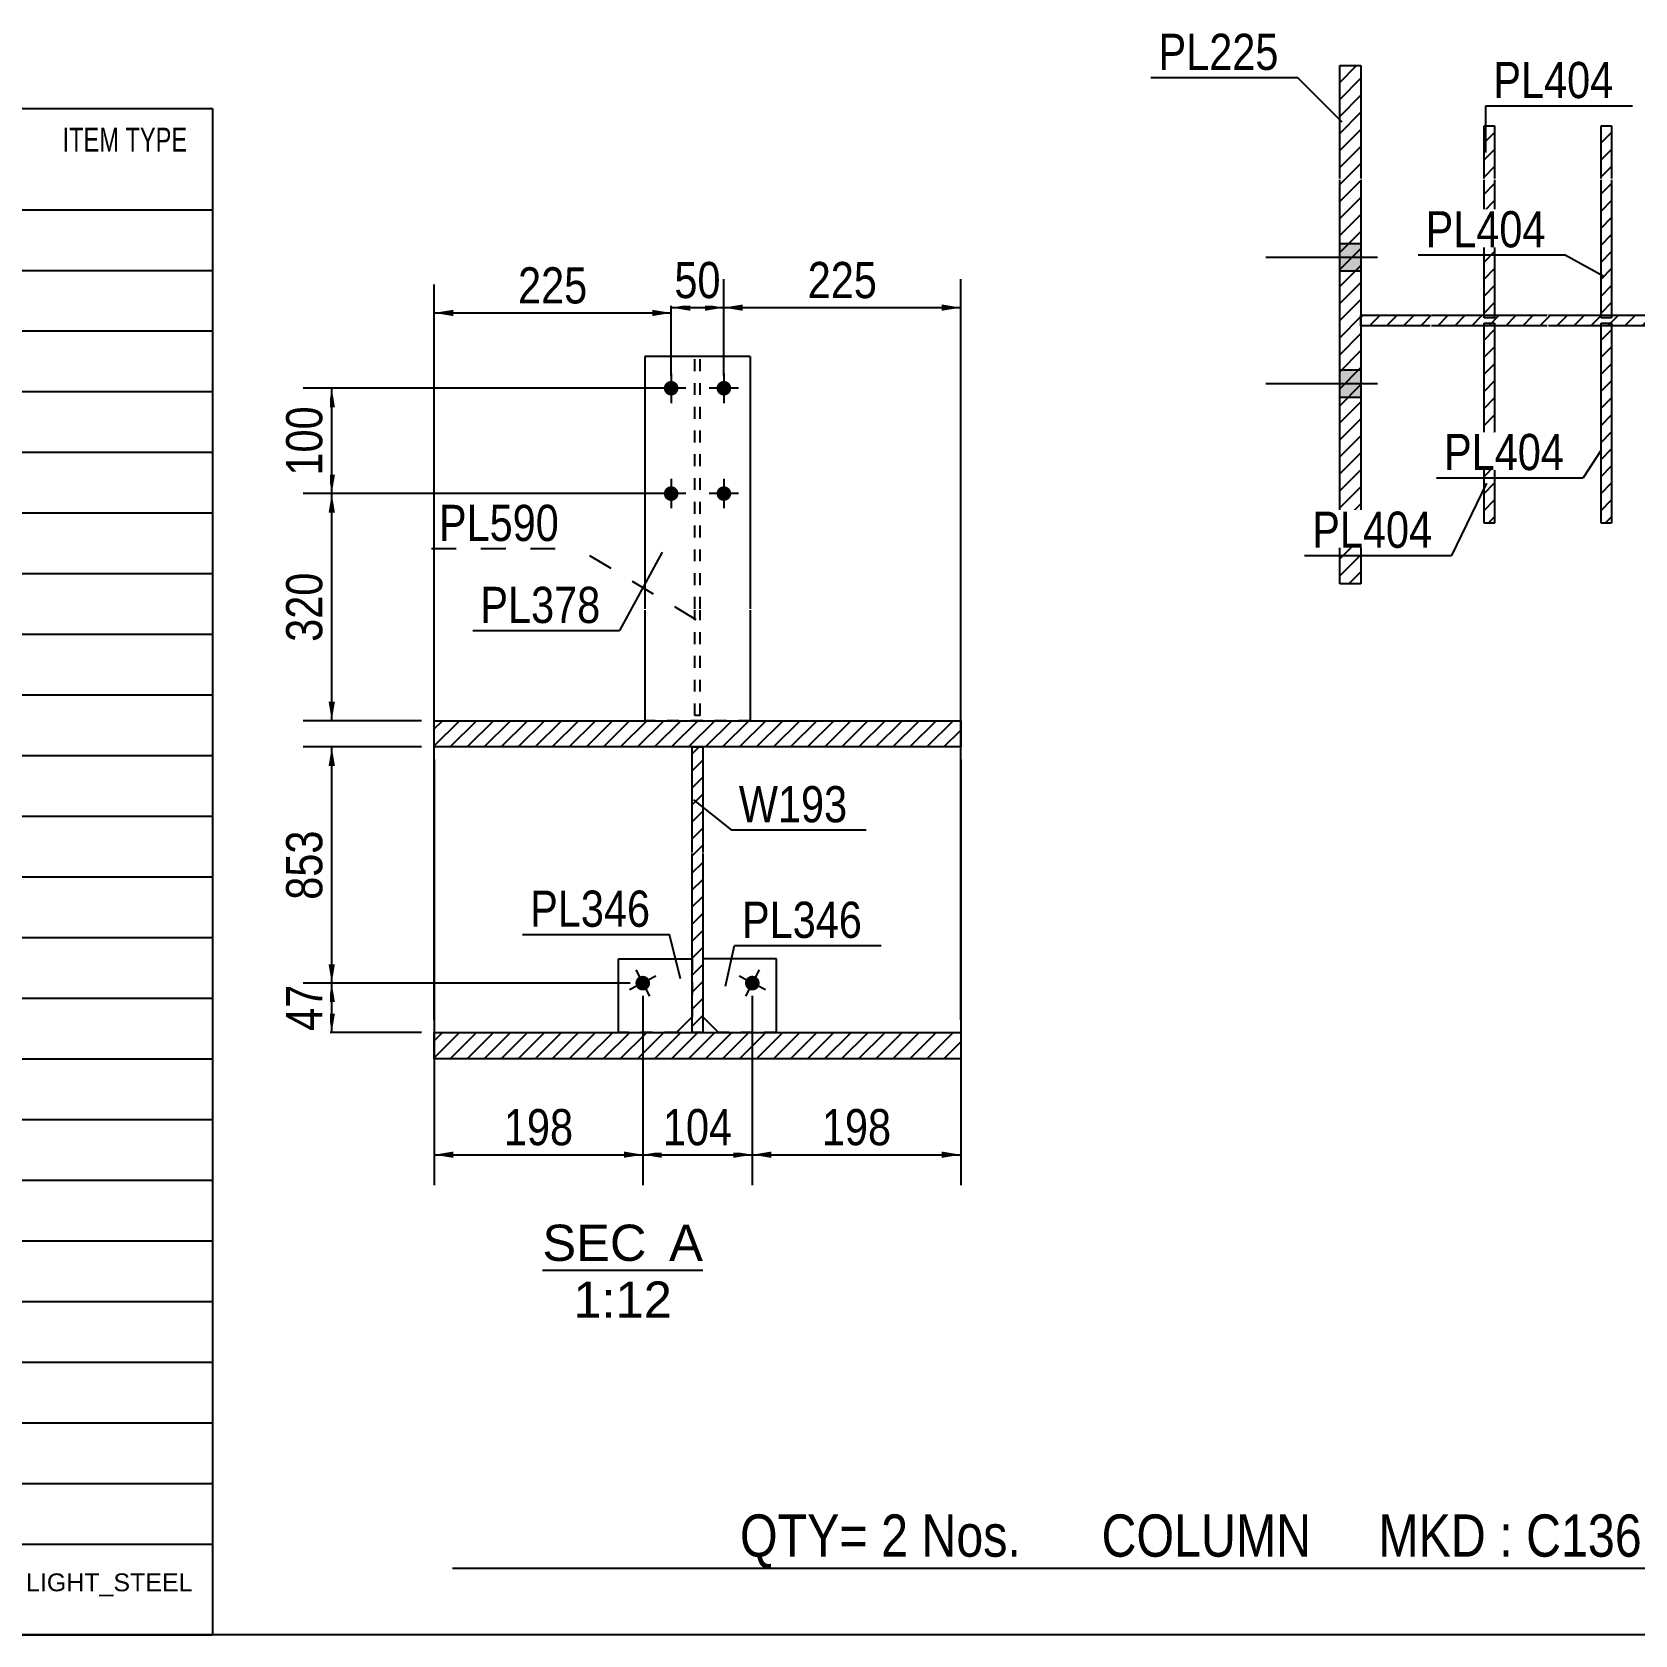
# Model space of a CAD drawing. Header units: millimetres. Extents: x -247 to 166, y -171 to 116.
# Drawn here: x -103.6 to 23.2, y -170.6 to -43.7 of the extents above; entities that cross this region are included whole.
import ezdxf

# ---------------------------------------------------------------- set-up
doc = ezdxf.new("R2010")
doc.units = ezdxf.units.MM
doc.linetypes.add('DXK_LINE_DOT1', pattern=[1.8814, 0.9407, -0.9407])
doc.linetypes.add('DXK_LINE_DOT2', pattern=[3.9198, 1.9599, -1.9599])
doc.styles.add('Arial', font='ARIAL.TTF', dxfattribs={"height": 0.2})
doc.styles.add('Arial Narrow', font='ARIALN.TTF', dxfattribs={"height": 0.2})

# ---------------------------------------------------------------- blocks, each defined once
blk = doc.blocks.new('Unknown-629050129-1210')
at = {"color": 5, "linetype": 'Continuous'}
blk.add_line((-244.22, -170.53), (165.78, -170.53), dxfattribs=at)
blk = doc.blocks.new('Unknown-629050129-12 - 2967')
at = {"color": 1, "linetype": 'Continuous'}
blk.add_line((-63.22, -141.71), (-50.53, -141.71), dxfattribs=at)
at = {"color": 0, "linetype": 'Continuous'}
for points in [[(-55, -140.96), (-55, -137.96), (-63.22, -137.96), (-63.22, -140.96)], [(-50.53, -140.96), (-50.53, -137.96), (-53.2, -137.96), (-53.2, -140.96)], [(-52.99, -145.46), (-52.99, -142.46), (-60.77, -142.46), (-60.77, -145.46)]]:
    blk.add_wipeout(points, dxfattribs=at)
at = {"color": 136, "linetype": 'Continuous', "style": 'Arial'}
for s, height, p in [('SEC', 2.865, (-63.22, -140.96)), ('A', 2.87, (-53.2, -140.96)), ('1:12', 2.865, (-60.77, -145.46))]:
    blk.add_text(s, height=height, dxfattribs=at).set_placement(p)
blk = doc.blocks.new('Bolt-629050129-2995 - 2967')
at = {"linetype": 'Continuous'}
for points in [[(-52.45, -71.9, -1), (-53.62, -71.9, -1)], [(-48.28, -71.9, -1), (-49.45, -71.9, -1)], [(-52.45, -80.24, -1), (-53.62, -80.24, -1)], [(-48.28, -80.24, -1), (-49.45, -80.24, -1)]]:
    blk.add_hatch(color=3, dxfattribs=at).paths.add_polyline_path(points)
at = {"color": 3, "linetype": 'Continuous'}
for p, q in [((-53.03, -70.74), (-53.03, -73.07)), ((-48.87, -70.74), (-48.87, -73.07)), ((-51.87, -71.9), (-54.2, -71.9)), ((-47.7, -71.9), (-50.03, -71.9)), ((-53.03, -79.07), (-53.03, -81.4)), ((-48.87, -79.07), (-48.87, -81.4)), ((-51.87, -80.24), (-54.2, -80.24)), ((-47.7, -80.24), (-50.03, -80.24))]:
    blk.add_line(p, q, dxfattribs=at)
blk = doc.blocks.new('Part-629050129-3020 - 2967')
at = {"color": 7, "linetype": 'DXK_LINE_DOT1'}
for p, q in [((-50.74, -69.4), (-51.16, -69.4)), ((-51.16, -89.36), (-51.16, -69.4)), ((-50.74, -89.36), (-50.74, -69.4)), ((-51.16, -97.79), (-51.16, -89.46)), ((-50.74, -97.79), (-50.74, -89.46)), ((-50.74, -97.79), (-51.16, -97.79))]:
    blk.add_line(p, q, dxfattribs=at)
blk = doc.blocks.new('Part-629050129-3025 - 2967')
at = {"color": 2, "linetype": 'Continuous'}
for p, q in [((-57.2, -122.89), (-57.2, -117.06)), ((-57.2, -117.06), (-51.37, -117.06)), ((-51.37, -121.64), (-52.62, -122.89))]:
    blk.add_line(p, q, dxfattribs=at)
at = {"color": 7, "linetype": 'DXK_LINE_DOT1'}
for p, q in [((-51.37, -117.06), (-51.37, -121.64)), ((-52.62, -122.89), (-57.2, -122.89))]:
    blk.add_line(p, q, dxfattribs=at)
blk = doc.blocks.new('Part-629050129-3039 - 2967')
at = {"color": 2, "linetype": 'Continuous'}
for p, q in [((-46.78, -69.4), (-55.12, -69.4)), ((-55.12, -69.4), (-55.12, -89.36)), ((-46.78, -69.4), (-46.78, -89.36)), ((-55.12, -89.46), (-55.12, -98.21)), ((-46.78, -89.46), (-46.78, -98.21))]:
    blk.add_line(p, q, dxfattribs=at)
at = {"color": 7, "linetype": 'DXK_LINE_DOT1'}
blk.add_line((-46.78, -98.21), (-55.12, -98.21), dxfattribs=at)
blk = doc.blocks.new('Part-629050129-3044 - 2967')
at = {"linetype": 'Continuous'}
h = blk.add_hatch(dxfattribs=at)
h.set_pattern_fill('', scale=0.3, style=0, pattern_type=0)
h.set_pattern_definition([(45, (-50.5326, -122.8941), (-0.67352, 0.67352), [])])
h.paths.add_polyline_path([(-51.37, -122.89), (-50.53, -122.89), (-50.53, -100.29), (-51.37, -100.29)])
at = {"color": 2, "linetype": 'Continuous'}
for p, q in [((-51.37, -108.63), (-51.37, -100.29)), ((-51.37, -100.29), (-50.53, -100.29)), ((-50.53, -100.29), (-50.53, -108.63)), ((-51.37, -122.89), (-51.37, -108.73)), ((-50.53, -108.73), (-50.53, -122.89)), ((-50.53, -122.89), (-51.37, -122.89))]:
    blk.add_line(p, q, dxfattribs=at)
blk = doc.blocks.new('Part-629050129-3045 - 2967')
at = {"linetype": 'Continuous'}
h = blk.add_hatch(dxfattribs=at)
h.set_pattern_fill('', scale=0.3, style=0, pattern_type=0)
h.set_pattern_definition([(45, (-30.1159, -124.9775), (-0.67352, 0.67352), [])])
h.paths.add_polyline_path([(-71.78, -124.98), (-30.12, -124.98), (-30.12, -122.89), (-71.78, -122.89)])
at = {"color": 2, "linetype": 'Continuous'}
for p, q in [((-71.78, -124.98), (-71.78, -122.89)), ((-71.78, -122.89), (-30.12, -122.89)), ((-30.12, -122.89), (-30.12, -124.98)), ((-30.12, -124.98), (-71.78, -124.98))]:
    blk.add_line(p, q, dxfattribs=at)
blk = doc.blocks.new('Part-629050129-3046 - 2967')
at = {"linetype": 'Continuous'}
h = blk.add_hatch(dxfattribs=at)
h.set_pattern_fill('', scale=0.3, style=0, pattern_type=0)
h.set_pattern_definition([(45, (-30.1159, -100.2941), (-0.67352, 0.67352), [])])
h.paths.add_polyline_path([(-71.78, -100.29), (-30.12, -100.29), (-30.12, -98.21), (-71.78, -98.21)])
at = {"color": 2, "linetype": 'Continuous'}
for p, q in [((-71.78, -100.29), (-71.78, -98.21)), ((-71.78, -98.21), (-30.12, -98.21)), ((-30.12, -98.21), (-30.12, -100.29)), ((-30.12, -100.29), (-71.78, -100.29))]:
    blk.add_line(p, q, dxfattribs=at)
blk = doc.blocks.new('Part-629050129-4130 - 2967')
at = {"color": 2, "linetype": 'Continuous'}
for p, q in [((-44.7, -117.06), (-50.53, -117.06)), ((-44.7, -122.89), (-44.7, -117.06)), ((-50.53, -121.64), (-49.28, -122.89))]:
    blk.add_line(p, q, dxfattribs=at)
at = {"color": 7, "linetype": 'DXK_LINE_DOT1'}
for p, q in [((-50.53, -117.06), (-50.53, -121.64)), ((-44.7, -122.89), (-49.28, -122.89))]:
    blk.add_line(p, q, dxfattribs=at)
blk = doc.blocks.new('Bolt-629050129-4139 - 2967')
at = {"linetype": 'Continuous'}
blk.add_hatch(color=3, dxfattribs=at).paths.add_polyline_path([(-54.77, -118.71, -1), (-55.8, -119.25, -1)])
at = {"color": 3, "linetype": 'Continuous'}
for p, q in [((-55.82, -117.94), (-54.74, -120.01)), ((-54.25, -118.44), (-56.32, -119.52))]:
    blk.add_line(p, q, dxfattribs=at)
blk = doc.blocks.new('Bolt-629050129-4142 - 2967')
at = {"linetype": 'Continuous'}
blk.add_hatch(color=3, dxfattribs=at).paths.add_polyline_path([(-46.1, -119.25, -1), (-47.13, -118.71, -1)])
at = {"color": 3, "linetype": 'Continuous'}
for p, q in [((-46.08, -117.94), (-47.15, -120.01)), ((-45.58, -119.52), (-47.65, -118.44))]:
    blk.add_line(p, q, dxfattribs=at)
blk = doc.blocks.new('Part-629050129-1534 - 1429')
at = {"linetype": 'Continuous'}
h = blk.add_hatch(dxfattribs=at)
h.set_pattern_fill('', scale=0.3, style=0, pattern_type=0)
h.set_pattern_definition([(45, (11.2837, -66.7535), (-0.67352, 0.67352), [])])
h.paths.add_polyline_path([(12.12, -66.75), (11.28, -66.75), (11.28, -82.59), (12.12, -82.59)])
at = {"color": 2, "linetype": 'Continuous'}
for p, q in [((11.28, -66.75), (12.12, -66.75)), ((11.28, -82.59), (11.28, -66.75)), ((12.12, -66.75), (12.12, -82.59)), ((12.12, -82.59), (11.28, -82.59))]:
    blk.add_line(p, q, dxfattribs=at)
blk = doc.blocks.new('Part-629050129-1544 - 1429')
at = {"linetype": 'Continuous'}
h = blk.add_hatch(dxfattribs=at)
h.set_pattern_fill('', scale=0.3, style=0, pattern_type=0)
h.set_pattern_definition([(45, (20.5504, -66.7535), (-0.67352, 0.67352), [])])
h.paths.add_polyline_path([(21.38, -66.75), (20.55, -66.75), (20.55, -82.59), (21.38, -82.59)])
at = {"color": 2, "linetype": 'Continuous'}
for p, q in [((20.55, -66.75), (21.38, -66.75)), ((20.55, -82.59), (20.55, -66.75)), ((21.38, -66.75), (21.38, -82.59)), ((21.38, -82.59), (20.55, -82.59))]:
    blk.add_line(p, q, dxfattribs=at)
blk = doc.blocks.new('Part-629050129-1501 - 1429')
at = {"linetype": 'Continuous'}
h = blk.add_hatch(dxfattribs=at)
h.set_pattern_fill('', scale=0.3, style=0, pattern_type=0)
h.set_pattern_definition([(45, (-0.1413, -46.3475), (-0.67352, 0.67352), [])])
h.paths.add_polyline_path([(1.53, -46.35), (-0.14, -46.35), (-0.14, -87.38), (1.53, -87.38)])
at = {"color": 2, "linetype": 'Continuous'}
for p, q in [((-0.14, -46.35), (1.53, -46.35)), ((-0.14, -55.31), (-0.14, -46.35)), ((1.53, -46.35), (1.53, -55.31)), ((-0.14, -87.38), (-0.14, -55.41)), ((1.53, -55.41), (1.53, -87.38)), ((1.53, -87.38), (-0.14, -87.38))]:
    blk.add_line(p, q, dxfattribs=at)
blk = doc.blocks.new('Part-629050129-1539 - 1429')
at = {"linetype": 'Continuous'}
h = blk.add_hatch(dxfattribs=at)
h.set_pattern_fill('', scale=0.3, style=0, pattern_type=0)
h.set_pattern_definition([(45, (11.2837, -51.1392), (-0.67352, 0.67352), [])])
h.paths.add_polyline_path([(12.12, -51.14), (11.28, -51.14), (11.28, -66.34), (12.12, -66.34)])
at = {"color": 2, "linetype": 'Continuous'}
for p, q in [((11.28, -51.14), (12.12, -51.14)), ((11.28, -55.31), (11.28, -51.14)), ((12.12, -51.14), (12.12, -55.31)), ((11.28, -66.34), (11.28, -55.41)), ((12.12, -55.41), (12.12, -66.34)), ((12.12, -66.34), (11.28, -66.34))]:
    blk.add_line(p, q, dxfattribs=at)
blk = doc.blocks.new('Part-629050129-1549 - 1429')
at = {"linetype": 'Continuous'}
h = blk.add_hatch(dxfattribs=at)
h.set_pattern_fill('', scale=0.3, style=0, pattern_type=0)
h.set_pattern_definition([(45, (20.5504, -51.1392), (-0.67352, 0.67352), [])])
h.paths.add_polyline_path([(21.38, -51.14), (20.55, -51.14), (20.55, -66.34), (21.38, -66.34)])
at = {"color": 2, "linetype": 'Continuous'}
for p, q in [((20.55, -51.14), (21.38, -51.14)), ((20.55, -55.31), (20.55, -51.14)), ((21.38, -51.14), (21.38, -55.31)), ((20.55, -66.34), (20.55, -55.41)), ((21.38, -55.41), (21.38, -66.34)), ((21.38, -66.34), (20.55, -66.34))]:
    blk.add_line(p, q, dxfattribs=at)
blk = doc.blocks.new('Part-629050129-1590 - 1429')
at = {"linetype": 'Continuous'}
h = blk.add_hatch(dxfattribs=at)
h.set_pattern_fill('', scale=0.3, style=0, pattern_type=0)
h.set_pattern_definition([(45, (149.8878, -66.1285), (-0.673519, 0.673519), [])])
h.paths.add_polyline_path([(149.89, -66.96), (149.89, -66.13), (1.53, -66.13), (1.53, -66.96)])
at = {"color": 2, "linetype": 'Continuous'}
for p, q in [((1.53, -66.13), (7.02, -66.13)), ((1.53, -66.96), (1.53, -66.13)), ((7.02, -66.96), (1.53, -66.96)), ((7.12, -66.13), (16.28, -66.13)), ((16.28, -66.96), (7.12, -66.96)), ((16.38, -66.13), (25.55, -66.13)), ((25.55, -66.96), (16.38, -66.96))]:
    blk.add_line(p, q, dxfattribs=at)
blk = doc.blocks.new('Bolt-629050129-1593 - 1429')
at = {"linetype": 'Continuous'}
for points in [[(-0.14, -60.46), (-0.14, -62.63), (1.53, -62.63), (1.53, -60.46)], [(-0.14, -60.46), (-0.14, -62.63), (1.53, -62.63), (1.53, -60.46)], [(-0.14, -70.46), (-0.14, -72.63), (1.53, -72.63), (1.53, -70.46)], [(-0.14, -70.46), (-0.14, -72.63), (1.53, -72.63), (1.53, -70.46)]]:
    blk.add_hatch(color=3, dxfattribs=at).paths.add_polyline_path(points)
at = {"color": 3, "linetype": 'Continuous'}
for p, q in [((1.53, -60.46), (-0.14, -60.46)), ((1.53, -60.46), (-0.14, -60.46)), ((2.85, -61.55), (-5.97, -61.55)), ((2.85, -61.55), (-5.97, -61.55)), ((1.53, -62.63), (-0.14, -62.63)), ((1.53, -62.63), (-0.14, -62.63)), ((1.53, -70.46), (-0.14, -70.46)), ((1.53, -70.46), (-0.14, -70.46)), ((2.85, -71.55), (-5.97, -71.55)), ((2.85, -71.55), (-5.97, -71.55)), ((1.53, -72.63), (-0.14, -72.63)), ((1.53, -72.63), (-0.14, -72.63))]:
    blk.add_line(p, q, dxfattribs=at)
blk = doc.blocks.new('StraightDimension-629050129-3095 - 2967')
at = {"linetype": 'Continuous'}
for points in [[(-53.78, -132.81), (-55.28, -132.56), (-53.78, -132.31)], [(-48.12, -132.31), (-46.62, -132.56), (-48.12, -132.81)]]:
    blk.add_hatch(color=7, dxfattribs=at).paths.add_polyline_path(points)
at = {"color": 7, "linetype": 'Continuous'}
for p, q in [((-55.28, -119.98), (-55.28, -134.96)), ((-46.62, -119.98), (-46.62, -134.96)), ((-55.28, -132.56), (-46.62, -132.56))]:
    blk.add_line(p, q, dxfattribs=at)
at = {"color": 0}
blk.add_wipeout([(-47.61, -132.41), (-47.61, -128.21), (-54.29, -128.21), (-54.29, -132.41)], dxfattribs=at)
at = {"color": 3, "style": 'Arial Narrow'}
blk.add_text('104', height=2.863, dxfattribs=at).set_placement((-53.69, -131.81))
blk = doc.blocks.new('StraightDimension-629050129-3128 - 2967')
at = {"linetype": 'Continuous'}
for points in [[(-80.14, -120.48), (-79.89, -118.98), (-79.64, -120.48)], [(-79.64, -121.39), (-79.89, -122.89), (-80.14, -121.39)]]:
    blk.add_hatch(color=7, dxfattribs=at).paths.add_polyline_path(points)
at = {"color": 7, "linetype": 'Continuous'}
for p, q in [((-56.28, -118.98), (-82.14, -118.98)), ((-79.89, -122.89), (-79.89, -118.98)), ((-72.78, -122.89), (-82.14, -122.89))]:
    blk.add_line(p, q, dxfattribs=at)
at = {"color": 0}
blk.add_wipeout([(-80.04, -118.51), (-84.24, -118.51), (-84.24, -123.36), (-80.04, -123.36)], dxfattribs=at)
at = {"color": 3, "style": 'Arial Narrow'}
blk.add_text('47', height=2.863, rotation=90.0002, dxfattribs=at).set_placement((-80.64, -122.76))
blk = doc.blocks.new('StraightDimension-629050129-3057 - 2967')
at = {"linetype": 'Continuous'}
for points in [[(-70.28, -66.19), (-71.78, -65.94), (-70.28, -65.69)], [(-54.53, -65.69), (-53.03, -65.94), (-54.53, -66.19)]]:
    blk.add_hatch(color=7, dxfattribs=at).paths.add_polyline_path(points)
at = {"color": 7, "linetype": 'Continuous'}
for p, q in [((-71.78, -121.89), (-71.78, -63.69)), ((-53.03, -70.9), (-53.03, -63.69)), ((-71.78, -65.94), (-53.03, -65.94))]:
    blk.add_line(p, q, dxfattribs=at)
at = {"color": 0}
blk.add_wipeout([(-59.07, -65.79), (-59.07, -61.59), (-65.75, -61.59), (-65.75, -65.79)], dxfattribs=at)
at = {"color": 3, "style": 'Arial Narrow'}
blk.add_text('225', height=2.863, dxfattribs=at).set_placement((-65.15, -65.19))
blk = doc.blocks.new('StraightDimension-629050129-3067 - 2967')
at = {"linetype": 'Continuous'}
for points in [[(-51.53, -65.77), (-53.03, -65.52), (-51.53, -65.27)], [(-50.37, -65.27), (-48.87, -65.52), (-50.37, -65.77)]]:
    blk.add_hatch(color=7, dxfattribs=at).paths.add_polyline_path(points)
at = {"color": 7, "linetype": 'Continuous'}
for p, q in [((-53.03, -70.9), (-53.03, -63.27)), ((-48.87, -70.9), (-48.87, -63.27)), ((-53.03, -65.52), (-48.87, -65.52))]:
    blk.add_line(p, q, dxfattribs=at)
at = {"color": 0}
blk.add_wipeout([(-48.52, -65.37), (-48.52, -61.17), (-53.38, -61.17), (-53.38, -65.37)], dxfattribs=at)
at = {"color": 3, "style": 'Arial Narrow'}
blk.add_text('50', height=2.863, dxfattribs=at).set_placement((-52.78, -64.77))
blk = doc.blocks.new('StraightDimension-629050129-3077 - 2967')
at = {"linetype": 'Continuous'}
for points in [[(-47.37, -65.77), (-48.87, -65.52), (-47.37, -65.27)], [(-31.62, -65.27), (-30.12, -65.52), (-31.62, -65.77)]]:
    blk.add_hatch(color=7, dxfattribs=at).paths.add_polyline_path(points)
at = {"color": 7, "linetype": 'Continuous'}
for p, q in [((-48.87, -70.9), (-48.87, -63.27)), ((-30.12, -121.89), (-30.12, -63.27)), ((-48.87, -65.52), (-30.12, -65.52))]:
    blk.add_line(p, q, dxfattribs=at)
at = {"color": 0}
blk.add_wipeout([(-36.15, -65.37), (-36.15, -61.17), (-42.83, -61.17), (-42.83, -65.37)], dxfattribs=at)
at = {"color": 3, "style": 'Arial Narrow'}
blk.add_text('225', height=2.863, dxfattribs=at).set_placement((-42.23, -64.77))
blk = doc.blocks.new('StraightDimension-629050129-3088 - 2967')
at = {"linetype": 'Continuous'}
for points in [[(-70.28, -132.81), (-71.78, -132.56), (-70.28, -132.31)], [(-56.78, -132.31), (-55.28, -132.56), (-56.78, -132.81)]]:
    blk.add_hatch(color=7, dxfattribs=at).paths.add_polyline_path(points)
at = {"color": 7, "linetype": 'Continuous'}
for p, q in [((-71.78, -101.29), (-71.78, -134.96)), ((-55.28, -119.98), (-55.28, -134.96)), ((-71.78, -132.56), (-55.28, -132.56))]:
    blk.add_line(p, q, dxfattribs=at)
at = {"color": 0}
blk.add_wipeout([(-60.19, -132.41), (-60.19, -128.21), (-66.87, -128.21), (-66.87, -132.41)], dxfattribs=at)
at = {"color": 3, "style": 'Arial Narrow'}
blk.add_text('198', height=2.863, dxfattribs=at).set_placement((-66.27, -131.81))
blk = doc.blocks.new('StraightDimension-629050129-3099 - 2967')
at = {"linetype": 'Continuous'}
for points in [[(-45.12, -132.81), (-46.62, -132.56), (-45.12, -132.31)], [(-31.62, -132.31), (-30.12, -132.56), (-31.62, -132.81)]]:
    blk.add_hatch(color=7, dxfattribs=at).paths.add_polyline_path(points)
at = {"color": 7, "linetype": 'Continuous'}
for p, q in [((-30.12, -101.29), (-30.12, -134.96)), ((-46.62, -119.98), (-46.62, -134.96)), ((-46.62, -132.56), (-30.12, -132.56))]:
    blk.add_line(p, q, dxfattribs=at)
at = {"color": 0}
blk.add_wipeout([(-35.02, -132.41), (-35.02, -128.21), (-41.71, -128.21), (-41.71, -132.41)], dxfattribs=at)
at = {"color": 3, "style": 'Arial Narrow'}
blk.add_text('198', height=2.863, dxfattribs=at).set_placement((-41.11, -131.81))
blk = doc.blocks.new('StraightDimension-629050129-3107 - 2967')
at = {"linetype": 'Continuous'}
for points in [[(-80.14, -81.74), (-79.89, -80.24), (-79.64, -81.74)], [(-79.64, -96.71), (-79.89, -98.21), (-80.14, -96.71)]]:
    blk.add_hatch(color=7, dxfattribs=at).paths.add_polyline_path(points)
at = {"color": 7, "linetype": 'Continuous'}
for p, q in [((-54.03, -80.24), (-82.14, -80.24)), ((-79.89, -98.21), (-79.89, -80.24)), ((-72.78, -98.21), (-82.14, -98.21))]:
    blk.add_line(p, q, dxfattribs=at)
at = {"color": 0}
blk.add_wipeout([(-80.04, -85.88), (-84.24, -85.88), (-84.24, -92.57), (-80.04, -92.57)], dxfattribs=at)
at = {"color": 3, "style": 'Arial Narrow'}
blk.add_text('320', height=2.863, rotation=90.0002, dxfattribs=at).set_placement((-80.64, -91.97))
blk = doc.blocks.new('StraightDimension-629050129-3117 - 2967')
at = {"linetype": 'Continuous'}
for points in [[(-80.14, -73.4), (-79.89, -71.9), (-79.64, -73.4)], [(-79.64, -78.74), (-79.89, -80.24), (-80.14, -78.74)]]:
    blk.add_hatch(color=7, dxfattribs=at).paths.add_polyline_path(points)
at = {"color": 7, "linetype": 'Continuous'}
for p, q in [((-54.03, -71.9), (-82.14, -71.9)), ((-79.89, -80.24), (-79.89, -71.9)), ((-54.03, -80.24), (-82.14, -80.24))]:
    blk.add_line(p, q, dxfattribs=at)
at = {"color": 0}
blk.add_wipeout([(-80.04, -72.73), (-84.24, -72.73), (-84.24, -79.41), (-80.04, -79.41)], dxfattribs=at)
at = {"color": 3, "style": 'Arial Narrow'}
blk.add_text('100', height=2.863, rotation=90.0002, dxfattribs=at).set_placement((-80.64, -78.81))
blk = doc.blocks.new('StraightDimension-629050129-3135 - 2967')
at = {"linetype": 'Continuous'}
for points in [[(-80.14, -101.79), (-79.89, -100.29), (-79.64, -101.79)], [(-79.64, -117.48), (-79.89, -118.98), (-80.14, -117.48)]]:
    blk.add_hatch(color=7, dxfattribs=at).paths.add_polyline_path(points)
at = {"color": 7, "linetype": 'Continuous'}
for p, q in [((-72.78, -100.29), (-82.14, -100.29)), ((-79.89, -118.98), (-79.89, -100.29)), ((-56.28, -118.98), (-82.14, -118.98))]:
    blk.add_line(p, q, dxfattribs=at)
at = {"color": 0}
blk.add_wipeout([(-80.04, -106.29), (-84.24, -106.29), (-84.24, -112.98), (-80.04, -112.98)], dxfattribs=at)
at = {"color": 3, "style": 'Arial Narrow'}
blk.add_text('853', height=2.863, rotation=90.0002, dxfattribs=at).set_placement((-80.64, -112.38))
blk = doc.blocks.new('CBS_CALLOFF-629050129-7680')
at = {"color": 7, "linetype": 'Continuous'}
blk.add_line((-70.34, -165.27), (45.89, -165.28), dxfattribs=at)
at = {"color": 3, "linetype": 'Continuous', "style": 'Arial Narrow'}
blk.add_text('QTY= 2 Nos.      COLUMN     MKD : C136', height=3.3405, dxfattribs=at).set_placement((-47.59, -164.37))
blk = doc.blocks.new('CBS_BOM-629050129-7679')
at = {"color": 7, "linetype": 'Continuous'}
for p, q in [((-244.25, -49.77), (-89.33, -49.77)), ((-89.33, -49.77), (-89.34, -57.76)), ((-244.25, -57.77), (-89.33, -57.77)), ((-89.33, -57.77), (-89.33, -62.57)), ((-232.25, -62.57), (-89.33, -62.57)), ((-89.33, -62.57), (-89.33, -67.37)), ((-232.25, -67.37), (-89.33, -67.37)), ((-89.33, -67.37), (-89.33, -72.17)), ((-232.25, -72.17), (-89.33, -72.17)), ((-89.33, -72.17), (-89.33, -76.97)), ((-232.25, -76.97), (-89.33, -76.97)), ((-89.33, -76.97), (-89.33, -81.77)), ((-232.25, -81.77), (-89.33, -81.77)), ((-89.33, -81.77), (-89.33, -86.57)), ((-232.25, -86.57), (-89.33, -86.57)), ((-89.33, -86.57), (-89.33, -91.37)), ((-232.25, -91.37), (-89.33, -91.37)), ((-89.33, -91.37), (-89.33, -96.17)), ((-232.25, -96.17), (-89.33, -96.17)), ((-89.33, -96.17), (-89.33, -100.97)), ((-232.25, -100.97), (-89.33, -100.97)), ((-89.33, -100.97), (-89.33, -105.77)), ((-232.25, -105.77), (-89.33, -105.77)), ((-89.33, -105.77), (-89.33, -110.57)), ((-232.25, -110.57), (-89.33, -110.57)), ((-89.33, -110.57), (-89.33, -115.37)), ((-232.25, -115.37), (-89.33, -115.37)), ((-89.33, -115.37), (-89.33, -120.17)), ((-232.25, -120.17), (-89.33, -120.17)), ((-89.33, -120.17), (-89.33, -124.97)), ((-232.25, -124.97), (-89.33, -124.97)), ((-89.33, -124.97), (-89.33, -129.77)), ((-232.25, -129.77), (-89.33, -129.77)), ((-89.33, -129.77), (-89.33, -134.57)), ((-232.25, -134.57), (-89.33, -134.57)), ((-89.33, -134.57), (-89.33, -139.37)), ((-232.25, -139.37), (-89.33, -139.37)), ((-89.33, -139.37), (-89.33, -144.17)), ((-232.25, -144.17), (-89.33, -144.17)), ((-89.33, -144.17), (-89.33, -148.97)), ((-232.25, -148.97), (-89.33, -148.97)), ((-89.33, -148.97), (-89.33, -153.77)), ((-232.25, -153.77), (-89.33, -153.77)), ((-89.33, -153.77), (-89.33, -158.57)), ((-232.25, -158.57), (-89.33, -158.57)), ((-89.33, -158.57), (-89.33, -163.37)), ((-232.25, -163.37), (-89.33, -163.37)), ((-89.33, -163.37), (-89.33, -170.57)), ((-244.25, -170.57), (-89.33, -170.57))]:
    blk.add_line(p, q, dxfattribs=at)
at = {"color": 3, "linetype": 'Continuous', "style": 'Arial', "width": 0.7}
blk.add_text('ITEM TYPE', height=1.91, dxfattribs=at).set_placement((-101.19, -53.19))
at = {"color": 6, "linetype": 'Continuous', "style": 'Arial'}
blk.add_text('LIGHT_STEEL', height=1.4135, dxfattribs=at).set_placement((-104.08, -167.11))
blk = doc.blocks.new('Mark-629050129-3021 - 2967')
at = {"color": 7, "linetype": 'Continuous'}
blk.add_line((-52.29, -118.63), (-53.18, -115.12), dxfattribs=at)
at = {"color": 0}
blk.add_wipeout([(-54.68, -114.52), (-54.68, -111.52), (-64.19, -111.52), (-64.19, -114.52)], dxfattribs=at)
blk.add_wipeout([(-54.68, -114.52), (-54.68, -111.52), (-64.19, -111.52), (-64.19, -114.52)], dxfattribs=at)
at = {"color": 7, "linetype": 'Continuous'}
blk.add_line((-64.79, -115.12), (-53.18, -115.12), dxfattribs=at)
at = {"color": 3, "style": 'Arial Narrow'}
blk.add_text('PL346', height=2.863, dxfattribs=at).set_placement((-64.19, -114.52))
blk = doc.blocks.new('Mark-629050129-3035 - 2967')
at = {"color": 7, "linetype": 'Continuous'}
blk.add_line((-53.76, -84.87), (-57.13, -91.08), dxfattribs=at)
at = {"color": 0}
blk.add_wipeout([(-58.63, -90.48), (-58.63, -87.48), (-68.13, -87.48), (-68.13, -90.48)], dxfattribs=at)
blk.add_wipeout([(-58.63, -90.48), (-58.63, -87.48), (-68.13, -87.48), (-68.13, -90.48)], dxfattribs=at)
at = {"color": 7, "linetype": 'Continuous'}
blk.add_line((-68.73, -91.08), (-57.13, -91.08), dxfattribs=at)
at = {"color": 3, "style": 'Arial Narrow'}
blk.add_text('PL378', height=2.863, dxfattribs=at).set_placement((-68.13, -90.48))
blk = doc.blocks.new('Mark-629050129-3016 - 2967')
at = {"color": 7, "linetype": 'DXK_LINE_DOT2'}
blk.add_line((-51.07, -90.22), (-60.41, -84.59), dxfattribs=at)
at = {"color": 0}
blk.add_wipeout([(-61.91, -83.99), (-61.91, -80.99), (-71.41, -80.99), (-71.41, -83.99)], dxfattribs=at)
blk.add_wipeout([(-61.91, -83.99), (-61.91, -80.99), (-71.41, -80.99), (-71.41, -83.99)], dxfattribs=at)
at = {"color": 7, "linetype": 'DXK_LINE_DOT2'}
blk.add_line((-72.01, -84.59), (-60.41, -84.59), dxfattribs=at)
at = {"color": 3, "style": 'Arial Narrow'}
blk.add_text('PL590', height=2.863, dxfattribs=at).set_placement((-71.41, -83.99))
blk = doc.blocks.new('Mark-629050129-5202 - 2967')
at = {"color": 0}
blk.add_wipeout([(-39.1, -106.25), (-39.1, -103.25), (-47.68, -103.25), (-47.68, -106.25)], dxfattribs=at)
blk.add_wipeout([(-39.1, -106.25), (-39.1, -103.25), (-47.68, -103.25), (-47.68, -106.25)], dxfattribs=at)
at = {"color": 7, "linetype": 'Continuous'}
for p, q in [((-51.28, -104.48), (-48.28, -106.85)), ((-48.28, -106.85), (-37.6, -106.85))]:
    blk.add_line(p, q, dxfattribs=at)
at = {"color": 3, "style": 'Arial Narrow'}
blk.add_text('W193', height=2.863, dxfattribs=at).set_placement((-47.68, -106.25))
blk = doc.blocks.new('Mark-629050129-5205 - 2967')
at = {"color": 0}
blk.add_wipeout([(-37.93, -115.4), (-37.93, -112.4), (-47.43, -112.4), (-47.43, -115.4)], dxfattribs=at)
blk.add_wipeout([(-37.93, -115.4), (-37.93, -112.4), (-47.43, -112.4), (-47.43, -115.4)], dxfattribs=at)
at = {"color": 7, "linetype": 'Continuous'}
for p, q in [((-48.73, -119.23), (-48.03, -116)), ((-48.03, -116), (-36.43, -116))]:
    blk.add_line(p, q, dxfattribs=at)
at = {"color": 3, "style": 'Arial Narrow'}
blk.add_text('PL346', height=2.863, dxfattribs=at).set_placement((-47.43, -115.4))
blk = doc.blocks.new('Mark-629050129-1545 - 1429')
at = {"color": 7, "linetype": 'Continuous'}
blk.add_line((20.75, -63.06), (17.66, -61.35), dxfattribs=at)
at = {"color": 0}
blk.add_wipeout([(16.16, -60.75), (16.16, -57.75), (6.66, -57.75), (6.66, -60.75)], dxfattribs=at)
blk.add_wipeout([(16.16, -60.75), (16.16, -57.75), (6.66, -57.75), (6.66, -60.75)], dxfattribs=at)
at = {"color": 7, "linetype": 'Continuous'}
blk.add_line((6.06, -61.35), (17.66, -61.35), dxfattribs=at)
at = {"color": 3, "style": 'Arial Narrow'}
blk.add_text('PL404', height=2.863, dxfattribs=at).set_placement((6.66, -60.75))
blk = doc.blocks.new('Mark-629050129-1497 - 1429')
at = {"color": 7, "linetype": 'Continuous'}
blk.add_line((0.07, -50.85), (-3.47, -47.31), dxfattribs=at)
at = {"color": 0}
blk.add_wipeout([(-4.97, -46.71), (-4.97, -43.71), (-14.47, -43.71), (-14.47, -46.71)], dxfattribs=at)
blk.add_wipeout([(-4.97, -46.71), (-4.97, -43.71), (-14.47, -43.71), (-14.47, -46.71)], dxfattribs=at)
at = {"color": 7, "linetype": 'Continuous'}
blk.add_line((-15.07, -47.31), (-3.47, -47.31), dxfattribs=at)
at = {"color": 3, "style": 'Arial Narrow'}
blk.add_text('PL225', height=2.863, dxfattribs=at).set_placement((-14.47, -46.71))
blk = doc.blocks.new('Mark-629050129-1530 - 1429')
at = {"color": 7, "linetype": 'Continuous'}
blk.add_line((11.47, -79.4), (8.7, -85.13), dxfattribs=at)
at = {"color": 0}
blk.add_wipeout([(7.2, -84.53), (7.2, -81.53), (-2.31, -81.53), (-2.31, -84.53)], dxfattribs=at)
blk.add_wipeout([(7.2, -84.53), (7.2, -81.53), (-2.31, -81.53), (-2.31, -84.53)], dxfattribs=at)
at = {"color": 7, "linetype": 'Continuous'}
blk.add_line((-2.91, -85.13), (8.7, -85.13), dxfattribs=at)
at = {"color": 3, "style": 'Arial Narrow'}
blk.add_text('PL404', height=2.863, dxfattribs=at).set_placement((-2.31, -84.53))
blk = doc.blocks.new('Mark-629050129-1535 - 1429')
at = {"color": 0}
blk.add_wipeout([(21.53, -48.94), (21.53, -45.94), (12.02, -45.94), (12.02, -48.94)], dxfattribs=at)
blk.add_wipeout([(21.53, -48.94), (21.53, -45.94), (12.02, -45.94), (12.02, -48.94)], dxfattribs=at)
at = {"color": 7, "linetype": 'Continuous'}
for p, q in [((11.42, -53.24), (11.42, -49.54)), ((11.42, -49.54), (23.03, -49.54))]:
    blk.add_line(p, q, dxfattribs=at)
at = {"color": 3, "style": 'Arial Narrow'}
blk.add_text('PL404', height=2.863, dxfattribs=at).set_placement((12.02, -48.94))
blk = doc.blocks.new('Mark-629050129-1540 - 1429')
at = {"color": 7, "linetype": 'Continuous'}
blk.add_line((20.55, -76.79), (19.12, -78.98), dxfattribs=at)
at = {"color": 0}
blk.add_wipeout([(17.62, -78.38), (17.62, -75.38), (8.12, -75.38), (8.12, -78.38)], dxfattribs=at)
blk.add_wipeout([(17.62, -78.38), (17.62, -75.38), (8.12, -75.38), (8.12, -78.38)], dxfattribs=at)
at = {"color": 7, "linetype": 'Continuous'}
blk.add_line((7.52, -78.98), (19.12, -78.98), dxfattribs=at)
at = {"color": 3, "style": 'Arial Narrow'}
blk.add_text('PL404', height=2.863, dxfattribs=at).set_placement((8.12, -78.38))

msp = doc.modelspace()

# ---------------------------------------------------------------- block references
for name in ['Unknown-629050129-1210', 'Part-629050129-1501 - 1429', 'CBS_BOM-629050129-7679', 'Part-629050129-1539 - 1429', 'Part-629050129-1549 - 1429', 'Bolt-629050129-1593 - 1429', 'Part-629050129-1590 - 1429', 'Part-629050129-1534 - 1429', 'Part-629050129-1544 - 1429', 'Part-629050129-3039 - 2967', 'Part-629050129-3020 - 2967', 'Bolt-629050129-2995 - 2967', 'Part-629050129-3046 - 2967', 'Part-629050129-3044 - 2967', 'Part-629050129-3025 - 2967', 'Bolt-629050129-4139 - 2967', 'Part-629050129-4130 - 2967', 'Bolt-629050129-4142 - 2967', 'Part-629050129-3045 - 2967', 'CBS_CALLOFF-629050129-7680']:
    msp.add_blockref(name, (0, 0))

# ---------------------------------------------------------------- next in the draw order: block references
for name in ['Mark-629050129-1497 - 1429', 'Mark-629050129-1535 - 1429', 'Mark-629050129-1545 - 1429', 'Mark-629050129-1530 - 1429', 'StraightDimension-629050129-3128 - 2967', 'StraightDimension-629050129-3095 - 2967', 'Unknown-629050129-12 - 2967']:
    msp.add_blockref(name, (0, 0))

# ---------------------------------------------------------------- next in the draw order: block references
for name in ['StraightDimension-629050129-3057 - 2967', 'Mark-629050129-1540 - 1429']:
    msp.add_blockref(name, (0, 0))

# ---------------------------------------------------------------- next in the draw order: block references
for name in ['StraightDimension-629050129-3067 - 2967', 'StraightDimension-629050129-3107 - 2967', 'StraightDimension-629050129-3088 - 2967']:
    msp.add_blockref(name, (0, 0))

# ---------------------------------------------------------------- next in the draw order: block references
for name in ['StraightDimension-629050129-3077 - 2967', 'StraightDimension-629050129-3117 - 2967', 'Mark-629050129-3035 - 2967', 'StraightDimension-629050129-3135 - 2967']:
    msp.add_blockref(name, (0, 0))

# ---------------------------------------------------------------- next in the draw order: block references
for name in ['Mark-629050129-3016 - 2967', 'StraightDimension-629050129-3099 - 2967', 'Mark-629050129-3021 - 2967']:
    msp.add_blockref(name, (0, 0))

# ---------------------------------------------------------------- next in the draw order: block references
for name in ['Mark-629050129-5202 - 2967', 'Mark-629050129-5205 - 2967']:
    msp.add_blockref(name, (0, 0))

doc.saveas('drawing.dxf')
